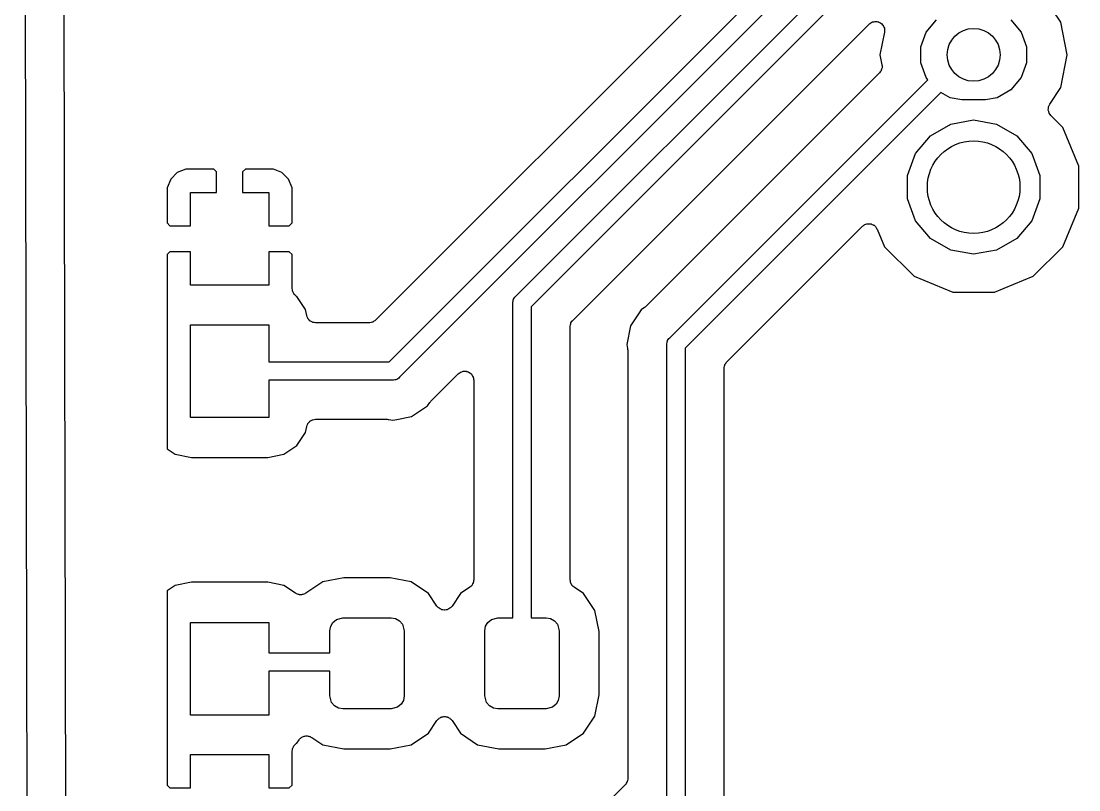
# Model space of a CAD drawing. Extents: x 81 to 178, y -172 to -32.
# Drawn here: x 121.16 to 141.47, y -120.92 to -106.16 of the extents above; entities that cross this region are included whole.
import ezdxf

# ---------------------------------------------------------------- set-up
doc = ezdxf.new("R2010")
doc.units = 0
doc.header["$MEASUREMENT"] = 0
doc.layers.add('BLACK', color=7, linetype='CONTINUOUS')

msp = doc.modelspace()

# ---------------------------------------------------------------- linework, layer by layer
at = {"layer": 'BLACK', "linetype": 'CONTINUOUS'}
for p, q in [((121.158, -69.7485), (121.285, -129.451)), ((121.992, -109.325), (121.974, -100.943)), ((137.152, -102.713), (127.962, -111.902)), ((128.222, -112.704), (137.905, -103.021)), ((138.198, -103.222), (128.424, -112.997)), ((130.655, -111.444), (137.951, -104.149)), ((138.152, -104.442), (130.948, -111.646)), ((141.118, -106.177), (140.755, -105.634)), ((137.439, -106.216), (137.447, -106.21)), ((137.447, -106.21), (137.453, -106.203)), ((137.453, -106.203), (137.472, -106.193)), ((137.472, -106.193), (137.489, -106.181)), ((137.489, -106.181), (137.498, -106.179)), ((137.498, -106.179), (137.507, -106.174)), ((137.507, -106.174), (137.527, -106.171)), ((137.527, -106.171), (137.548, -106.165)), ((137.548, -106.165), (137.557, -106.166)), ((137.557, -106.166), (137.567, -106.165)), ((137.567, -106.165), (137.587, -106.169)), ((137.587, -106.169), (137.608, -106.171)), ((137.608, -106.171), (137.617, -106.175)), ((137.617, -106.175), (137.626, -106.177)), ((137.626, -106.177), (137.644, -106.188)), ((137.644, -106.188), (137.663, -106.196)), ((137.663, -106.196), (137.67, -106.203)), ((137.67, -106.203), (137.678, -106.208)), ((137.678, -106.208), (137.691, -106.225)), ((138.534, -106.369), (138.73, -106.135)), ((140.162, -106.135), (140.358, -106.369)), ((141.244, -106.807), (141.118, -106.177)), ((131.75, -111.905), (137.439, -106.216)), ((137.735, -106.374), (137.648, -106.807)), ((137.691, -106.225), (137.706, -106.239)), ((137.706, -106.239), (137.71, -106.248)), ((137.71, -106.248), (137.716, -106.256)), ((137.716, -106.256), (137.723, -106.275)), ((137.723, -106.275), (137.732, -106.294)), ((137.732, -106.294), (137.733, -106.304)), ((137.733, -106.304), (137.736, -106.313)), ((137.736, -106.313), (137.735, -106.334)), ((137.735, -106.334), (137.737, -106.355)), ((137.737, -106.355), (137.735, -106.364)), ((137.735, -106.364), (137.735, -106.374)), ((138.43, -106.655), (138.534, -106.369)), ((140.358, -106.369), (140.462, -106.655)), ((137.648, -106.807), (137.686, -106.996)), ((138.43, -106.959), (138.43, -106.655)), ((140.462, -106.655), (140.462, -106.959)), ((141.118, -107.437), (141.244, -106.807)), ((137.686, -106.996), (137.687, -107.021)), ((137.687, -107.021), (137.689, -107.046)), ((138.534, -107.245), (138.43, -106.959)), ((140.462, -106.959), (140.358, -107.245)), ((137.638, -107.154), (133.154, -111.639)), ((137.652, -107.134), (137.638, -107.154)), ((137.668, -107.115), (137.652, -107.134)), ((137.67, -107.109), (137.668, -107.115)), ((137.673, -107.104), (137.67, -107.109)), ((137.679, -107.081), (137.673, -107.104)), ((137.687, -107.057), (137.679, -107.081)), ((137.689, -107.046), (137.687, -107.051)), ((137.687, -107.051), (137.687, -107.057)), ((133.613, -112.24), (138.568, -107.285)), ((138.568, -107.285), (138.534, -107.245)), ((140.358, -107.245), (140.162, -107.479)), ((138.818, -107.53), (133.906, -112.442)), ((138.994, -107.631), (138.818, -107.53)), ((139.218, -107.671), (138.994, -107.631)), ((139.898, -107.631), (139.674, -107.671)), ((140.162, -107.479), (139.898, -107.631)), ((140.907, -107.752), (141.118, -107.437)), ((139.674, -107.671), (139.218, -107.671)), ((140.881, -107.837), (140.883, -107.808)), ((140.883, -107.808), (140.884, -107.806)), ((140.884, -107.804), (140.896, -107.779)), ((140.884, -107.806), (140.884, -107.804)), ((140.896, -107.779), (140.907, -107.752)), ((140.879, -107.865), (140.881, -107.837)), ((140.879, -107.867), (140.879, -107.865)), ((140.879, -107.869), (140.879, -107.867)), ((140.887, -107.896), (140.879, -107.869)), ((140.894, -107.924), (140.887, -107.896)), ((140.895, -107.925), (140.894, -107.924)), ((140.896, -107.927), (140.895, -107.925)), ((140.913, -107.95), (140.896, -107.927)), ((140.929, -107.973), (140.913, -107.95)), ((141.158, -108.203), (140.929, -107.973)), ((138.617, -108.359), (139.005, -108.135)), ((139.005, -108.135), (139.446, -108.057)), ((139.446, -108.057), (139.887, -108.135)), ((139.887, -108.135), (140.275, -108.359)), ((141.466, -108.945), (141.158, -108.203)), ((138.329, -108.702), (138.617, -108.359)), ((140.275, -108.359), (140.563, -108.702)), ((138.176, -109.123), (138.329, -108.702)), ((140.563, -108.702), (140.716, -109.123)), ((124.321, -108.999), (124.156, -109.067)), ((124.857, -108.999), (124.321, -108.999)), ((124.911, -109.052), (124.857, -108.999)), ((124.911, -109.449), (124.911, -109.052)), ((125.465, -108.999), (125.411, -109.052)), ((125.411, -109.052), (125.411, -109.449)), ((126.001, -108.999), (125.465, -108.999)), ((126.166, -109.067), (126.001, -108.999)), ((141.466, -109.749), (141.466, -108.945)), ((124.03, -109.194), (123.961, -109.359)), ((124.156, -109.067), (124.03, -109.194)), ((126.292, -109.194), (126.166, -109.067)), ((126.361, -109.359), (126.292, -109.194)), ((138.176, -109.571), (138.176, -109.123)), ((140.716, -109.123), (140.716, -109.571)), ((122.018, -121.365), (121.992, -109.325)), ((123.961, -109.359), (123.961, -110.035)), ((124.411, -110.089), (124.411, -109.449)), ((124.411, -109.449), (124.911, -109.449)), ((125.411, -109.449), (125.911, -109.449)), ((125.911, -109.449), (125.911, -110.089)), ((126.361, -110.035), (126.361, -109.359)), ((138.329, -109.992), (138.176, -109.571)), ((140.716, -109.571), (140.563, -109.992)), ((141.158, -110.491), (141.466, -109.749)), ((123.961, -110.035), (124.015, -110.089)), ((126.307, -110.089), (126.361, -110.035)), ((137.35, -110.071), (137.359, -110.065)), ((137.359, -110.065), (137.378, -110.06)), ((137.378, -110.06), (137.395, -110.052)), ((137.395, -110.052), (137.407, -110.052)), ((137.407, -110.052), (137.418, -110.049)), ((137.418, -110.049), (137.437, -110.05)), ((137.437, -110.05), (137.456, -110.05)), ((137.456, -110.05), (137.467, -110.053)), ((137.467, -110.053), (137.478, -110.054)), ((137.478, -110.054), (137.496, -110.062)), ((137.496, -110.062), (137.514, -110.068)), ((137.514, -110.068), (137.523, -110.075)), ((138.617, -110.335), (138.329, -109.992)), ((140.563, -109.992), (140.275, -110.335)), ((124.015, -110.089), (124.411, -110.089)), ((125.911, -110.089), (126.307, -110.089)), ((134.707, -112.701), (137.309, -110.099)), ((137.309, -110.099), (137.325, -110.088)), ((137.325, -110.088), (137.339, -110.076)), ((137.339, -110.076), (137.35, -110.071)), ((137.523, -110.075), (137.533, -110.08)), ((137.533, -110.08), (137.547, -110.093)), ((137.547, -110.093), (137.562, -110.105)), ((137.562, -110.105), (137.568, -110.115)), ((137.568, -110.115), (137.576, -110.123)), ((137.576, -110.123), (137.584, -110.14)), ((137.584, -110.14), (137.595, -110.156)), ((137.595, -110.156), (137.734, -110.491)), ((139.005, -110.559), (138.617, -110.335)), ((140.275, -110.335), (139.887, -110.559)), ((124.015, -110.589), (123.961, -110.642)), ((123.961, -110.642), (123.961, -111.294)), ((124.411, -110.589), (124.015, -110.589)), ((124.411, -111.229), (124.411, -110.589)), ((126.307, -110.589), (125.911, -110.589)), ((125.911, -110.589), (125.911, -111.229)), ((126.361, -110.642), (126.307, -110.589)), ((126.361, -111.294), (126.361, -110.642)), ((137.734, -110.491), (138.302, -111.059)), ((139.446, -110.637), (139.005, -110.559)), ((139.887, -110.559), (139.446, -110.637)), ((140.59, -111.059), (141.158, -110.491)), ((138.302, -111.059), (139.044, -111.367)), ((139.848, -111.367), (140.59, -111.059)), ((125.911, -111.229), (124.411, -111.229)), ((123.961, -111.294), (123.961, -111.294)), ((123.961, -111.294), (123.961, -114.37)), ((126.365, -111.318), (126.361, -111.294)), ((126.368, -111.343), (126.365, -111.318)), ((126.371, -111.348), (126.368, -111.343)), ((126.372, -111.354), (126.371, -111.348)), ((126.384, -111.375), (126.372, -111.354)), ((126.395, -111.397), (126.384, -111.375)), ((126.399, -111.401), (126.395, -111.397)), ((126.402, -111.406), (126.399, -111.401)), ((126.421, -111.422), (126.402, -111.406)), ((126.439, -111.439), (126.421, -111.422)), ((126.452, -111.448), (126.439, -111.439)), ((126.617, -111.696), (126.452, -111.448)), ((130.612, -111.498), (130.626, -111.479)), ((130.626, -111.479), (130.637, -111.459)), ((130.637, -111.459), (130.655, -111.444)), ((139.044, -111.367), (139.848, -111.367)), ((130.596, -111.558), (130.602, -111.536)), ((130.599, -111.581), (130.596, -111.558)), ((130.599, -117.616), (130.599, -111.581)), ((130.602, -111.536), (130.607, -111.513)), ((130.607, -111.513), (130.61, -111.506)), ((130.61, -111.506), (130.612, -111.498)), ((130.948, -111.646), (130.948, -117.616)), ((133.127, -111.661), (133.064, -111.703)), ((133.139, -111.649), (133.127, -111.661)), ((133.154, -111.639), (133.139, -111.649)), ((126.641, -111.813), (126.617, -111.696)), ((126.651, -111.839), (126.641, -111.813)), ((126.661, -111.866), (126.651, -111.839)), ((126.662, -111.868), (126.661, -111.866)), ((126.663, -111.869), (126.662, -111.868)), ((126.682, -111.891), (126.663, -111.869)), ((126.7, -111.913), (126.682, -111.891)), ((133.064, -111.703), (132.86, -112.009)), ((124.411, -113.769), (124.411, -111.989)), ((124.411, -111.989), (125.911, -111.989)), ((125.911, -111.989), (125.911, -112.704)), ((126.702, -111.914), (126.7, -111.913)), ((126.703, -111.915), (126.702, -111.914)), ((126.728, -111.929), (126.703, -111.915)), ((126.752, -111.943), (126.728, -111.929)), ((126.754, -111.943), (126.752, -111.943)), ((126.756, -111.944), (126.754, -111.943)), ((126.784, -111.949), (126.756, -111.944)), ((126.812, -111.954), (126.784, -111.949)), ((127.839, -111.954), (126.812, -111.954)), ((127.846, -111.952), (127.839, -111.954)), ((127.854, -111.953), (127.846, -111.952)), ((127.876, -111.947), (127.854, -111.953)), ((127.899, -111.943), (127.876, -111.947)), ((127.905, -111.939), (127.899, -111.943)), ((127.913, -111.937), (127.905, -111.939)), ((127.931, -111.924), (127.913, -111.937)), ((127.951, -111.913), (127.931, -111.924)), ((127.956, -111.907), (127.951, -111.913)), ((127.962, -111.902), (127.956, -111.907)), ((131.698, -112.029), (131.7, -112.022)), ((131.698, -116.885), (131.698, -112.029)), ((131.699, -112.014), (131.705, -111.992)), ((131.7, -112.022), (131.699, -112.014)), ((131.705, -111.992), (131.709, -111.969)), ((131.709, -111.969), (131.713, -111.963)), ((131.713, -111.963), (131.715, -111.955)), ((131.715, -111.955), (131.728, -111.936)), ((131.728, -111.936), (131.739, -111.917)), ((131.739, -111.917), (131.745, -111.912)), ((131.745, -111.912), (131.75, -111.905)), ((132.86, -112.009), (132.788, -112.37)), ((133.564, -112.309), (133.568, -112.302)), ((133.568, -112.302), (133.57, -112.295)), ((133.57, -112.295), (133.583, -112.275)), ((133.583, -112.275), (133.595, -112.255)), ((133.595, -112.255), (133.613, -112.24)), ((132.788, -112.37), (132.803, -112.444)), ((132.803, -112.444), (132.803, -112.461)), ((132.803, -112.461), (132.806, -112.478)), ((132.806, -112.478), (132.806, -120.702)), ((133.554, -112.354), (133.56, -112.332)), ((133.556, -112.377), (133.554, -112.354)), ((133.556, -121.086), (133.556, -112.377)), ((133.56, -112.332), (133.564, -112.309)), ((133.906, -112.442), (133.906, -121.15)), ((125.911, -112.704), (128.222, -112.704)), ((134.697, -112.713), (134.703, -112.708)), ((134.703, -112.708), (134.707, -112.701)), ((129.568, -112.918), (129.586, -112.904)), ((129.586, -112.904), (129.593, -112.901)), ((129.593, -112.901), (129.6, -112.897)), ((129.6, -112.897), (129.622, -112.891)), ((129.622, -112.891), (129.643, -112.883)), ((129.643, -112.883), (129.651, -112.883)), ((129.651, -112.883), (129.658, -112.881)), ((129.658, -112.881), (129.681, -112.883)), ((129.681, -112.883), (129.704, -112.883)), ((129.704, -112.883), (129.711, -112.885)), ((129.711, -112.885), (129.719, -112.886)), ((129.719, -112.886), (129.74, -112.896)), ((129.74, -112.896), (129.761, -112.904)), ((129.761, -112.904), (129.767, -112.909)), ((129.767, -112.909), (129.774, -112.912)), ((129.774, -112.912), (129.79, -112.928)), ((134.656, -112.825), (134.657, -112.818)), ((134.656, -121.05), (134.656, -112.825)), ((134.657, -112.81), (134.663, -112.788)), ((134.657, -112.818), (134.657, -112.81)), ((134.663, -112.788), (134.667, -112.765)), ((134.667, -112.765), (134.67, -112.759)), ((134.67, -112.759), (134.672, -112.751)), ((134.672, -112.751), (134.686, -112.733)), ((134.686, -112.733), (134.697, -112.713)), ((128.287, -113.054), (125.911, -113.054)), ((125.911, -113.054), (125.911, -113.769)), ((128.31, -113.056), (128.287, -113.054)), ((128.332, -113.05), (128.31, -113.056)), ((128.355, -113.046), (128.332, -113.05)), ((128.362, -113.042), (128.355, -113.046)), ((128.369, -113.04), (128.362, -113.042)), ((128.388, -113.026), (128.369, -113.04)), ((128.409, -113.015), (128.388, -113.026)), ((128.424, -112.997), (128.409, -113.015)), ((129.025, -113.456), (129.55, -112.931)), ((129.55, -112.931), (129.568, -112.918)), ((129.79, -112.928), (129.808, -112.943)), ((129.808, -112.943), (129.811, -112.949)), ((129.811, -112.949), (129.817, -112.955)), ((129.817, -112.955), (129.827, -112.975)), ((129.827, -112.975), (129.838, -112.995)), ((129.838, -112.995), (129.839, -113.003)), ((129.839, -113.003), (129.843, -113.01)), ((129.843, -113.01), (129.845, -113.033)), ((129.845, -113.033), (129.849, -113.055)), ((129.849, -113.055), (129.849, -116.885)), ((128.961, -113.545), (129.003, -113.483)), ((129.003, -113.483), (129.015, -113.47)), ((129.015, -113.47), (129.025, -113.456)), ((128.655, -113.75), (128.961, -113.545)), ((125.911, -113.769), (124.411, -113.769)), ((126.641, -113.944), (126.651, -113.918)), ((126.651, -113.918), (126.661, -113.891)), ((126.661, -113.891), (126.662, -113.89)), ((126.662, -113.89), (126.663, -113.888)), ((126.663, -113.888), (126.682, -113.866)), ((126.682, -113.866), (126.7, -113.845)), ((126.7, -113.845), (126.702, -113.844)), ((126.702, -113.844), (126.703, -113.842)), ((126.703, -113.842), (126.728, -113.828)), ((126.728, -113.828), (126.752, -113.814)), ((126.752, -113.814), (126.754, -113.814)), ((126.754, -113.814), (126.756, -113.813)), ((126.756, -113.813), (126.784, -113.809)), ((126.784, -113.809), (126.812, -113.804)), ((126.812, -113.804), (128.186, -113.804)), ((128.186, -113.804), (128.203, -113.807)), ((128.203, -113.807), (128.22, -113.807)), ((128.22, -113.807), (128.294, -113.822)), ((128.294, -113.822), (128.369, -113.807)), ((128.369, -113.807), (128.655, -113.75)), ((126.452, -114.309), (126.617, -114.061)), ((126.617, -114.061), (126.641, -113.944)), ((126.204, -114.475), (126.452, -114.309)), ((123.961, -114.37), (124.118, -114.475)), ((124.118, -114.475), (124.428, -114.537)), ((124.428, -114.537), (125.894, -114.537)), ((125.894, -114.537), (126.204, -114.475)), ((124.428, -116.935), (124.118, -116.997)), ((125.894, -116.935), (124.428, -116.935)), ((126.204, -116.997), (125.894, -116.935)), ((126.948, -116.929), (126.622, -117.146)), ((127.353, -116.848), (126.948, -116.929)), ((128.244, -116.848), (127.353, -116.848)), ((128.649, -116.929), (128.244, -116.848)), ((128.978, -117.149), (128.649, -116.929)), ((129.826, -116.966), (129.815, -116.988)), ((129.838, -116.944), (129.826, -116.966)), ((129.839, -116.939), (129.838, -116.944)), ((129.842, -116.934), (129.839, -116.939)), ((129.844, -116.909), (129.842, -116.934)), ((129.849, -116.885), (129.844, -116.909)), ((131.703, -116.909), (131.698, -116.885)), ((131.705, -116.934), (131.703, -116.909)), ((131.708, -116.939), (131.705, -116.934)), ((131.709, -116.944), (131.708, -116.939)), ((131.721, -116.966), (131.709, -116.944)), ((131.732, -116.988), (131.721, -116.966)), ((124.118, -116.997), (123.961, -117.102)), ((123.961, -117.102), (123.961, -120.178)), ((126.427, -117.146), (126.204, -116.997)), ((126.438, -117.151), (126.427, -117.146)), ((126.447, -117.158), (126.438, -117.151)), ((126.465, -117.163), (126.447, -117.158)), ((126.483, -117.171), (126.465, -117.163)), ((126.494, -117.172), (126.483, -117.171)), ((126.505, -117.175), (126.494, -117.172)), ((126.524, -117.174), (126.505, -117.175)), ((126.543, -117.175), (126.524, -117.174)), ((126.554, -117.172), (126.543, -117.175)), ((126.566, -117.171), (126.554, -117.172)), ((126.583, -117.163), (126.566, -117.171)), ((126.602, -117.158), (126.583, -117.163)), ((126.611, -117.151), (126.602, -117.158)), ((126.622, -117.146), (126.611, -117.151)), ((129.14, -117.391), (128.978, -117.149)), ((129.594, -117.149), (129.432, -117.391)), ((129.771, -117.03), (129.594, -117.149)), ((129.789, -117.013), (129.771, -117.03)), ((129.808, -116.997), (129.789, -117.013)), ((129.81, -116.992), (129.808, -116.997)), ((129.815, -116.988), (129.81, -116.992)), ((131.737, -116.992), (131.732, -116.988)), ((131.739, -116.997), (131.737, -116.992)), ((131.758, -117.013), (131.739, -116.997)), ((131.776, -117.03), (131.758, -117.013)), ((131.953, -117.149), (131.776, -117.03)), ((132.173, -117.478), (131.953, -117.149)), ((129.154, -117.405), (129.14, -117.391)), ((129.165, -117.42), (129.154, -117.405)), ((129.175, -117.427), (129.165, -117.42)), ((129.183, -117.435), (129.175, -117.427)), ((129.2, -117.443), (129.183, -117.435)), ((129.216, -117.454), (129.2, -117.443)), ((129.227, -117.457), (129.216, -117.454)), ((129.237, -117.462), (129.227, -117.457)), ((129.256, -117.464), (129.237, -117.462)), ((129.275, -117.468), (129.256, -117.464)), ((129.286, -117.467), (129.275, -117.468)), ((129.297, -117.468), (129.286, -117.467)), ((129.316, -117.464), (129.297, -117.468)), ((129.335, -117.462), (129.316, -117.464)), ((129.345, -117.457), (129.335, -117.462)), ((129.356, -117.454), (129.345, -117.457)), ((129.372, -117.443), (129.356, -117.454)), ((129.389, -117.435), (129.372, -117.443)), ((129.397, -117.427), (129.389, -117.435)), ((129.407, -117.42), (129.397, -117.427)), ((129.418, -117.405), (129.407, -117.42)), ((129.432, -117.391), (129.418, -117.405)), ((132.254, -117.883), (132.173, -117.478)), ((124.411, -119.484), (124.411, -117.704)), ((124.411, -117.704), (125.911, -117.704)), ((125.911, -117.704), (125.911, -118.292)), ((127.086, -117.866), (127.101, -117.78)), ((127.101, -117.78), (127.144, -117.705)), ((127.144, -117.705), (127.211, -117.649)), ((127.211, -117.649), (127.336, -117.616)), ((127.336, -117.616), (128.261, -117.616)), ((128.261, -117.616), (128.347, -117.631)), ((128.347, -117.631), (128.422, -117.674)), ((128.422, -117.674), (128.478, -117.741)), ((128.478, -117.741), (128.511, -117.866)), ((130.061, -117.866), (130.076, -117.78)), ((130.076, -117.78), (130.119, -117.705)), ((130.119, -117.705), (130.186, -117.649)), ((130.186, -117.649), (130.311, -117.616)), ((130.311, -117.616), (130.599, -117.616)), ((130.948, -117.616), (131.236, -117.616)), ((131.236, -117.616), (131.322, -117.631)), ((131.322, -117.631), (131.397, -117.674)), ((131.397, -117.674), (131.453, -117.741)), ((131.453, -117.741), (131.486, -117.866)), ((127.086, -118.292), (127.086, -117.866)), ((128.511, -117.866), (128.511, -119.116)), ((130.061, -119.116), (130.061, -117.866)), ((131.486, -117.866), (131.486, -119.116)), ((132.254, -119.099), (132.254, -117.883)), ((125.911, -118.292), (127.086, -118.292)), ((127.086, -118.642), (125.911, -118.642)), ((125.911, -118.642), (125.911, -119.484)), ((127.086, -119.116), (127.086, -118.642)), ((127.119, -119.241), (127.086, -119.116)), ((128.496, -119.202), (128.453, -119.277)), ((128.511, -119.116), (128.496, -119.202)), ((130.094, -119.241), (130.061, -119.116)), ((131.471, -119.202), (131.428, -119.277)), ((131.486, -119.116), (131.471, -119.202)), ((132.173, -119.504), (132.254, -119.099)), ((127.175, -119.308), (127.119, -119.241)), ((127.25, -119.351), (127.175, -119.308)), ((127.336, -119.366), (127.25, -119.351)), ((128.261, -119.366), (127.336, -119.366)), ((128.386, -119.333), (128.261, -119.366)), ((128.453, -119.277), (128.386, -119.333)), ((130.15, -119.308), (130.094, -119.241)), ((130.225, -119.351), (130.15, -119.308)), ((130.311, -119.366), (130.225, -119.351)), ((131.236, -119.366), (130.311, -119.366)), ((131.361, -119.333), (131.236, -119.366)), ((131.428, -119.277), (131.361, -119.333)), ((125.911, -119.484), (124.411, -119.484)), ((128.978, -119.833), (129.14, -119.591)), ((129.14, -119.591), (129.154, -119.577)), ((129.154, -119.577), (129.165, -119.562)), ((129.165, -119.562), (129.175, -119.555)), ((129.175, -119.555), (129.183, -119.547)), ((129.183, -119.547), (129.2, -119.539)), ((129.2, -119.539), (129.216, -119.528)), ((129.216, -119.528), (129.227, -119.525)), ((129.227, -119.525), (129.237, -119.52)), ((129.237, -119.52), (129.256, -119.518)), ((129.256, -119.518), (129.275, -119.514)), ((129.275, -119.514), (129.286, -119.515)), ((129.286, -119.515), (129.297, -119.514)), ((129.297, -119.514), (129.316, -119.518)), ((129.316, -119.518), (129.335, -119.52)), ((129.335, -119.52), (129.345, -119.525)), ((129.345, -119.525), (129.356, -119.528)), ((129.356, -119.528), (129.372, -119.539)), ((129.372, -119.539), (129.389, -119.547)), ((129.389, -119.547), (129.397, -119.555)), ((129.397, -119.555), (129.407, -119.562)), ((129.407, -119.562), (129.418, -119.577)), ((129.418, -119.577), (129.432, -119.591)), ((129.432, -119.591), (129.594, -119.833)), ((131.953, -119.833), (132.173, -119.504)), ((126.452, -120.024), (126.494, -119.961)), ((126.494, -119.961), (126.505, -119.95)), ((126.505, -119.95), (126.513, -119.937)), ((126.513, -119.937), (126.526, -119.928)), ((126.526, -119.928), (126.536, -119.917)), ((126.536, -119.917), (126.55, -119.91)), ((126.55, -119.91), (126.562, -119.901)), ((126.562, -119.901), (126.577, -119.897)), ((126.577, -119.897), (126.591, -119.89)), ((126.591, -119.89), (126.606, -119.888)), ((126.606, -119.888), (126.621, -119.884)), ((126.621, -119.884), (126.636, -119.885)), ((126.636, -119.885), (126.651, -119.883)), ((126.651, -119.883), (126.666, -119.887)), ((126.666, -119.887), (126.681, -119.888)), ((126.681, -119.888), (126.695, -119.894)), ((126.695, -119.894), (126.71, -119.898)), ((126.71, -119.898), (126.723, -119.906)), ((126.723, -119.906), (126.737, -119.913)), ((126.737, -119.913), (126.948, -120.053)), ((128.649, -120.053), (128.978, -119.833)), ((129.594, -119.833), (129.923, -120.053)), ((131.624, -120.053), (131.953, -119.833)), ((123.961, -120.178), (123.961, -120.178)), ((123.961, -120.178), (123.961, -120.83)), ((126.361, -120.178), (126.365, -120.154)), ((126.361, -120.83), (126.361, -120.178)), ((126.365, -120.154), (126.368, -120.13)), ((126.368, -120.13), (126.371, -120.124)), ((126.371, -120.124), (126.372, -120.119)), ((126.372, -120.119), (126.384, -120.097)), ((126.384, -120.097), (126.395, -120.075)), ((126.395, -120.075), (126.399, -120.071)), ((126.399, -120.071), (126.402, -120.066)), ((126.402, -120.066), (126.421, -120.05)), ((126.421, -120.05), (126.439, -120.033)), ((126.439, -120.033), (126.452, -120.024)), ((126.948, -120.053), (127.353, -120.134)), ((127.353, -120.134), (128.244, -120.134)), ((128.244, -120.134), (128.649, -120.053)), ((129.923, -120.053), (130.328, -120.134)), ((130.328, -120.134), (131.219, -120.134)), ((131.219, -120.134), (131.624, -120.053)), ((124.411, -120.884), (124.411, -120.244)), ((124.411, -120.244), (125.911, -120.244)), ((125.911, -120.244), (125.911, -120.884)), ((123.961, -120.83), (124.015, -120.884)), ((126.307, -120.884), (126.361, -120.83)), ((132.755, -120.826), (127.811, -125.77)), ((132.759, -120.82), (132.755, -120.826)), ((132.765, -120.815), (132.759, -120.82)), ((132.776, -120.795), (132.765, -120.815)), ((132.79, -120.776), (132.776, -120.795)), ((132.792, -120.769), (132.79, -120.776)), ((132.795, -120.762), (132.792, -120.769)), ((132.799, -120.74), (132.795, -120.762)), ((132.805, -120.718), (132.799, -120.74)), ((132.806, -120.702), (132.805, -120.71)), ((132.805, -120.71), (132.805, -120.718)), ((124.015, -120.884), (124.411, -120.884)), ((125.911, -120.884), (126.307, -120.884))]:
    msp.add_line(p, q, dxfattribs=at)
at = {"layer": 'BLACK'}
for centre, radius in [((139.446, -106.807), 0.508), ((139.446, -106.807), 0.508), ((139.446, -109.347), 0.889), ((139.446, -109.347), 0.889)]:
    msp.add_circle(centre, radius, dxfattribs=at)

doc.saveas('drawing.dxf')
